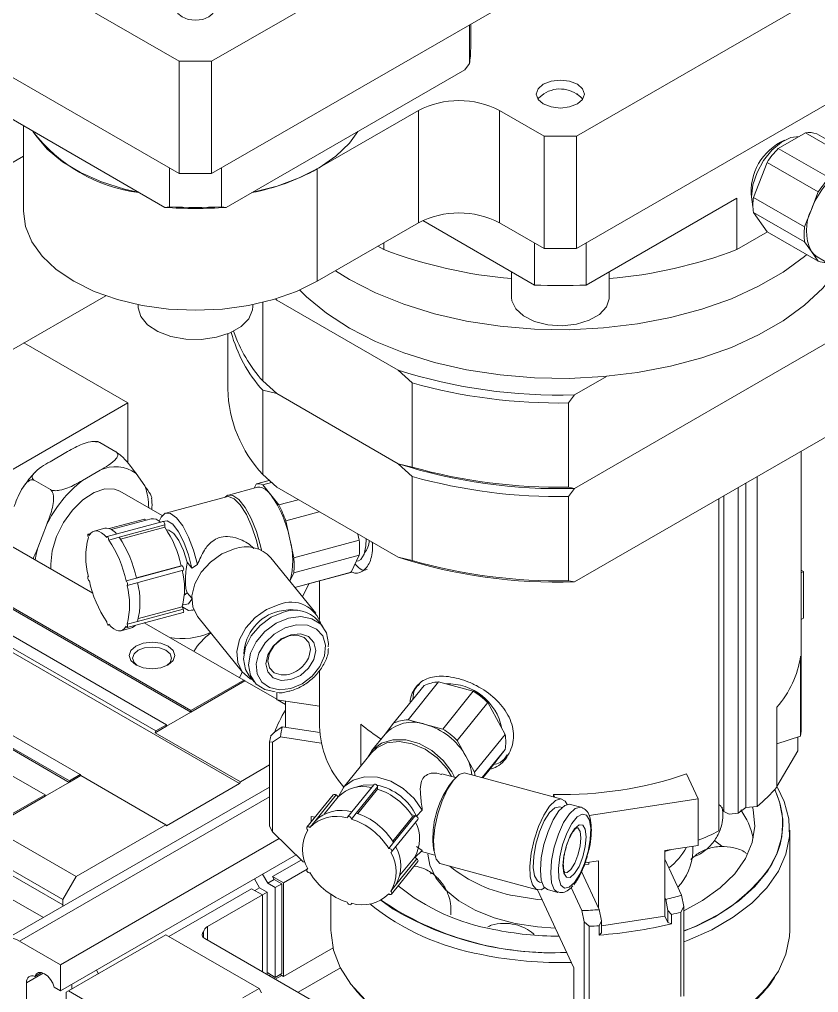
# Model space of a CAD drawing. Header units: millimetres. Extents: x 169 to 14583, y -399 to 10804.
# Drawn here: x 11865.7 to 11935.4, y 7492.5 to 7577.4 of the extents above; entities that cross this region are included whole.
import ezdxf

# ---------------------------------------------------------------- set-up
doc = ezdxf.new("R2010")
doc.units = ezdxf.units.MM
doc.header["$LTSCALE"] = 35

msp = doc.modelspace()

# ---------------------------------------------------------------- linework, layer by layer
at = {"color": 7, "linetype": 'Continuous', "lineweight": 18}
for p, q in [((11963.45, 7620.536), (11882.463, 7573.784)), ((11929.496, 7591.137), (11882.463, 7563.985)), ((11879.635, 7573.784), (11856.3, 7587.254)), ((11914.283, 7567.249), (11942.586, 7583.589)), ((11914.283, 7557.451), (11950.345, 7578.269)), ((11879.635, 7563.985), (11856.3, 7577.456)), ((11904.941, 7573.581), (11904.941, 7576.962)), ((11905.049, 7574.892), (11905.049, 7577.024)), ((11879.635, 7563.985), (11879.635, 7573.784)), ((11879.635, 7573.784), (11882.463, 7573.784)), ((11882.463, 7573.784), (11882.463, 7563.985)), ((11904.537, 7573.054), (11904.941, 7573.581)), ((11878.374, 7561.038), (11857.561, 7573.054)), ((11904.537, 7573.054), (11883.724, 7561.038)), ((11911.415, 7570.945), (11911.384, 7570.927)), ((11914.354, 7570.927), (11914.322, 7570.945)), ((11891.656, 7564.392), (11900.494, 7569.495)), ((11900.494, 7559.696), (11900.494, 7569.495)), ((11907.565, 7569.495), (11911.455, 7567.249)), ((11907.565, 7569.495), (11907.565, 7559.696)), ((11866.049, 7568.154), (11866.049, 7560.717)), ((11911.455, 7567.249), (11914.283, 7567.249)), ((11911.455, 7557.451), (11911.455, 7567.249)), ((11914.283, 7567.249), (11914.283, 7557.451)), ((11934.238, 7567.542), (11931.876, 7566.178)), ((11938.692, 7564.97), (11934.238, 7567.542)), ((11935.222, 7567.454), (11939.677, 7564.882)), ((11931.876, 7566.178), (11936.33, 7563.606)), ((11866.049, 7565.52), (11843.537, 7552.524)), ((11878.778, 7561.099), (11878.778, 7564.48)), ((11883.32, 7564.48), (11883.32, 7561.099)), ((11891.656, 7564.392), (11891.656, 7554.594)), ((11930.891, 7564.954), (11929.71, 7561.91)), ((11930.891, 7564.954), (11935.346, 7562.382)), ((11882.463, 7563.985), (11879.635, 7563.985)), ((11915.123, 7554.261), (11928.269, 7561.851)), ((11928.269, 7561.851), (11928.269, 7557.36)), ((11929.71, 7561.91), (11934.165, 7559.338)), ((11934.756, 7560.86), (11935.346, 7562.382)), ((11878.374, 7561.038), (11878.778, 7561.099)), ((11883.32, 7561.099), (11883.724, 7561.038)), ((11934.165, 7559.338), (11934.756, 7560.86)), ((11929.71, 7560.598), (11934.165, 7558.026)), ((11929.71, 7560.598), (11930.891, 7558.917)), ((11891.656, 7554.594), (11900.494, 7559.696)), ((11900.865, 7559.89), (11910.614, 7554.261)), ((11907.565, 7559.696), (11911.455, 7557.451)), ((11928.269, 7557.36), (11930.929, 7558.895)), ((11930.891, 7558.917), (11935.346, 7556.346)), ((11896.958, 7557.654), (11897.468, 7557.36)), ((11897.468, 7557.36), (11897.468, 7557.949)), ((11910.614, 7554.261), (11910.614, 7557.936)), ((11914.283, 7557.451), (11911.455, 7557.451)), ((11915.123, 7554.261), (11915.123, 7557.936)), ((11934.756, 7557.186), (11934.165, 7558.026)), ((11935.346, 7556.346), (11934.756, 7557.186)), ((11935.262, 7556.717), (11937.241, 7555.574)), ((11908.619, 7555.413), (11908.619, 7553.163)), ((11917.119, 7553.163), (11917.119, 7555.413)), ((11873.221, 7553.33), (11813.768, 7519.008)), ((11876.049, 7552.552), (11876.049, 7552.388)), ((11886.049, 7552.388), (11886.049, 7552.552)), ((11886.914, 7552.747), (11886.914, 7545.897)), ((11888.032, 7553.053), (11888.132, 7552.951)), ((11888.132, 7552.951), (11898.715, 7546.842)), ((11941.342, 7552.249), (11914.094, 7536.519)), ((11883.869, 7550.004), (11883.869, 7545.199)), ((11875.145, 7543.983), (11866.088, 7549.212)), ((11899.933, 7545.73), (11898.715, 7546.842)), ((11886.914, 7545.897), (11888.132, 7544.786)), ((11899.933, 7545.73), (11899.933, 7538.381)), ((11914.094, 7544.684), (11916.878, 7546.292)), ((11886.914, 7537.732), (11886.914, 7545.08)), ((11888.132, 7544.786), (11886.914, 7545.08)), ((11898.715, 7538.676), (11888.132, 7544.786)), ((11859.237, 7534.8), (11875.145, 7543.983)), ((11875.145, 7543.983), (11875.145, 7538.758)), ((11914.094, 7544.684), (11913.576, 7543.977)), ((11913.576, 7543.977), (11913.576, 7536.628)), ((11941.342, 7544.084), (11914.094, 7528.354)), ((11872.503, 7540.574), (11872.332, 7540.588)), ((11872.699, 7540.53), (11874.113, 7539.714)), ((11868.37, 7538.848), (11869.898, 7539.73)), ((11933.869, 7515.758), (11933.869, 7539.77)), ((11871.199, 7537.215), (11872.727, 7538.097)), ((11899.933, 7537.565), (11898.715, 7538.676)), ((11898.715, 7538.676), (11899.933, 7538.381)), ((11866.984, 7537.231), (11868.398, 7536.415)), ((11875.867, 7537.816), (11876.631, 7536.729)), ((11887.483, 7537.212), (11886.38, 7536.916)), ((11886.914, 7537.732), (11888.132, 7536.62)), ((11899.933, 7530.216), (11899.933, 7537.565)), ((11930.037, 7508.776), (11930.037, 7537.557)), ((11878.14, 7534.148), (11874.462, 7536.271)), ((11886.458, 7536.626), (11883.921, 7535.943)), ((11886.166, 7536.547), (11886.334, 7536.901)), ((11887.679, 7537.033), (11886.922, 7536.829)), ((11886.922, 7536.829), (11887.628, 7535.955)), ((11898.715, 7530.511), (11888.132, 7536.62)), ((11913.576, 7536.628), (11914.094, 7536.519)), ((11914.094, 7536.519), (11913.576, 7535.812)), ((11928.364, 7536.592), (11928.364, 7508.189)), ((11929.033, 7508.666), (11929.033, 7536.978)), ((11883.765, 7535.797), (11878.46, 7534.369)), ((11887.628, 7535.955), (11888.334, 7535.081)), ((11888.334, 7535.081), (11890.014, 7535.533)), ((11913.576, 7528.463), (11913.576, 7535.812)), ((11926.691, 7535.626), (11926.691, 7506.631)), ((11927.117, 7508.338), (11927.117, 7535.872)), ((11872.1, 7527.375), (11858.528, 7535.21)), ((11876.594, 7533.837), (11873.525, 7533.011)), ((11877.188, 7533.872), (11873.693, 7532.931)), ((11891.836, 7534.482), (11888.922, 7533.697)), ((11888.922, 7533.697), (11889.275, 7532.079)), ((11867.294, 7531.339), (11868.058, 7533.308)), ((11873.136, 7533.04), (11872.229, 7532.796)), ((11878.241, 7533.635), (11873.347, 7532.318)), ((11874.39, 7532.26), (11878.378, 7533.334)), ((11874.513, 7532.089), (11878.378, 7533.13)), ((11878.378, 7533.334), (11878.378, 7533.13)), ((11880.66, 7517.126), (11853.931, 7532.556)), ((11880.641, 7516.993), (11853.931, 7532.412)), ((11871.906, 7532.575), (11871.7, 7532.52)), ((11873.484, 7532.016), (11874.39, 7532.26)), ((11889.275, 7532.079), (11889.628, 7530.461)), ((11895.338, 7531.998), (11889.628, 7530.461)), ((11895.338, 7531.998), (11895.222, 7532.527)), ((11878.539, 7515.902), (11851.81, 7531.332)), ((11884.903, 7510.758), (11850.749, 7530.475)), ((11877.601, 7515.36), (11850.872, 7530.79)), ((11891.544, 7525.625), (11887.631, 7530.47)), ((11895.338, 7530.686), (11889.628, 7529.149)), ((11894.632, 7529.197), (11895.338, 7530.686)), ((11898.715, 7530.511), (11899.933, 7530.216)), ((11875.9, 7528.72), (11879.805, 7529.771)), ((11875.908, 7528.686), (11879.896, 7529.76)), ((11879.805, 7529.771), (11879.896, 7529.76)), ((11880.331, 7530.075), (11880.742, 7529.566)), ((11880.742, 7529.566), (11881.224, 7529.879)), ((11895.087, 7530.156), (11895.281, 7530.209)), ((11871.711, 7528.848), (11871.7, 7528.845)), ((11875.002, 7528.442), (11875.908, 7528.686)), ((11875.098, 7528.055), (11879.992, 7529.373)), ((11889.628, 7529.149), (11889.284, 7528.423)), ((11889.725, 7527.876), (11894.632, 7529.197)), ((11889.727, 7527.875), (11894.585, 7529.183)), ((11894.585, 7529.183), (11894.632, 7529.197)), ((11934.082, 7529.276), (11933.869, 7529.399)), ((11934.082, 7529.276), (11933.869, 7529.152)), ((11934.082, 7525.193), (11934.082, 7529.276)), ((11890.933, 7528.199), (11890.397, 7527.045)), ((11891.869, 7528.451), (11891.869, 7525.082)), ((11913.576, 7528.463), (11914.094, 7528.354)), ((11870.992, 7511.545), (11844.263, 7526.975)), ((11880.079, 7527.194), (11880.331, 7527.421)), ((11880.725, 7526.932), (11880.331, 7527.421)), ((11876.079, 7525.174), (11879.889, 7526.2)), ((11879.889, 7526.2), (11879.981, 7525.984)), ((11867.932, 7509.779), (11841.203, 7525.209)), ((11875.098, 7524.381), (11879.992, 7525.698)), ((11875.993, 7524.911), (11879.981, 7525.984)), ((11880.748, 7525.872), (11880.905, 7525.914)), ((11881.252, 7525.317), (11885.165, 7520.473)), ((11934.082, 7525.193), (11933.869, 7525.07)), ((11873.451, 7524.583), (11873.543, 7524.608)), ((11874.569, 7524.105), (11875.475, 7524.349)), ((11875.087, 7524.667), (11875.993, 7524.911)), ((11885.256, 7519.78), (11876.59, 7524.783)), ((11892.152, 7524.474), (11891.73, 7524.997)), ((11933.817, 7514.908), (11933.817, 7521.895)), ((11885.74, 7520.159), (11886.162, 7519.636)), ((11891.877, 7517.506), (11891.877, 7520.667)), ((11885.256, 7519.78), (11880.66, 7517.126)), ((11885.362, 7519.718), (11880.66, 7517.004)), ((11885.362, 7519.718), (11885.256, 7519.78)), ((11888.134, 7518.119), (11885.362, 7519.718)), ((11900.986, 7519.318), (11898.324, 7516.021)), ((11902.247, 7519.634), (11899.585, 7516.338)), ((11905.275, 7518.819), (11902.247, 7519.634)), ((11888.134, 7518.706), (11888.134, 7518.085)), ((11902.613, 7515.523), (11905.275, 7518.819)), ((11888.134, 7518.085), (11891.877, 7517.506)), ((11888.91, 7517.67), (11888.212, 7518.073)), ((11888.91, 7517.965), (11888.91, 7515.676)), ((11906.536, 7517.824), (11903.874, 7514.527)), ((11908.05, 7515.054), (11906.536, 7517.824)), ((11880.66, 7517.004), (11878.539, 7515.779)), ((11880.66, 7517.126), (11880.66, 7517.004)), ((11891.869, 7517.508), (11891.869, 7515.758)), ((11931.747, 7517.434), (11931.747, 7510.447)), ((11870.053, 7511.003), (11861.497, 7515.943)), ((11878.539, 7515.902), (11877.601, 7515.36)), ((11878.539, 7515.779), (11878.539, 7515.902)), ((11895.463, 7515.962), (11895.463, 7512.281)), ((11897.582, 7515.064), (11898.324, 7516.021)), ((11899.585, 7516.338), (11901.099, 7515.93)), ((11901.099, 7515.93), (11902.613, 7515.523)), ((11870.034, 7510.87), (11861.568, 7515.757)), ((11877.539, 7515.202), (11878.539, 7515.779)), ((11877.601, 7515.36), (11877.539, 7515.202)), ((11884.964, 7510.916), (11877.539, 7515.202)), ((11887.933, 7515.253), (11887.608, 7514.902)), ((11887.933, 7515.253), (11888.617, 7515.721)), ((11888.617, 7515.721), (11891.89, 7515.215)), ((11897.598, 7515.084), (11896.415, 7513.619)), ((11908.05, 7515.054), (11905.388, 7511.758)), ((11887.514, 7514.398), (11887.774, 7514.379)), ((11887.514, 7507.049), (11887.514, 7514.398)), ((11888.468, 7514.847), (11887.774, 7514.379)), ((11887.774, 7514.379), (11887.774, 7506.549)), ((11892.022, 7514.298), (11888.468, 7514.847)), ((11903.874, 7514.527), (11904.631, 7513.142)), ((11931.747, 7514.239), (11933.817, 7514.908)), ((11933.569, 7513.633), (11933.569, 7514.828)), ((11896.408, 7513.451), (11893.934, 7510.389)), ((11908.05, 7513.742), (11906.062, 7511.28)), ((11906.536, 7511.787), (11908.05, 7513.742)), ((11931.747, 7510.52), (11933.569, 7513.633)), ((11904.631, 7513.142), (11905.388, 7511.758)), ((11887.514, 7512.388), (11884.964, 7510.916)), ((11903.74, 7511.284), (11902.539, 7511.607)), ((11913, 7509.413), (11904.608, 7511.672)), ((11906.116, 7511.266), (11906.536, 7511.787)), ((11924.876, 7509.442), (11923.873, 7511.603)), ((11870.053, 7510.881), (11867.932, 7509.656)), ((11870.992, 7511.545), (11870.053, 7511.003)), ((11871.053, 7511.458), (11870.053, 7510.881)), ((11870.053, 7511.003), (11870.053, 7510.881)), ((11871.053, 7511.458), (11870.992, 7511.545)), ((11878.477, 7507.172), (11871.053, 7511.458)), ((11884.903, 7510.758), (11878.539, 7507.084)), ((11884.964, 7510.916), (11884.903, 7510.758)), ((11903.494, 7510.999), (11903.187, 7510.603)), ((11887.514, 7510.458), (11864.455, 7497.146)), ((11896.59, 7510.667), (11894.308, 7507.842)), ((11895.068, 7508.187), (11896.927, 7510.489)), ((11895.198, 7508.145), (11896.927, 7510.285)), ((11896.927, 7510.489), (11896.927, 7510.285)), ((11863.23, 7506.942), (11867.932, 7509.656)), ((11867.932, 7509.779), (11863.336, 7507.125)), ((11887.514, 7509.612), (11865.705, 7497.022)), ((11867.932, 7509.656), (11867.932, 7509.779)), ((11893.058, 7509.781), (11890.776, 7506.955)), ((11891.448, 7507.467), (11893.308, 7509.769)), ((11892.272, 7508.089), (11893.504, 7509.614)), ((11893.308, 7509.769), (11893.504, 7509.614)), ((11912.282, 7509.606), (11912.282, 7509.81)), ((11912.39, 7509.577), (11912.282, 7509.81)), ((11915.375, 7507.972), (11924.876, 7509.442)), ((11924.876, 7509.442), (11924.876, 7505.359)), ((11894.645, 7507.664), (11895.068, 7508.187)), ((11900.324, 7507.931), (11900.831, 7508.453)), ((11913.027, 7508.675), (11912.817, 7508.732)), ((11914.657, 7508.708), (11913.751, 7508.952)), ((11914.657, 7508.708), (11914.698, 7508.695)), ((11927.117, 7508.338), (11927.575, 7508.1)), ((11927.575, 7508.1), (11928.364, 7508.189)), ((11929.033, 7508.666), (11928.364, 7508.189)), ((11930.037, 7508.776), (11929.033, 7508.666)), ((11891.026, 7506.944), (11891.448, 7507.467)), ((11891.496, 7507.847), (11891.13, 7507.903)), ((11891.13, 7507.393), (11891.13, 7507.903)), ((11898.151, 7504.803), (11900.433, 7507.628)), ((11898.257, 7505.727), (11899.987, 7507.869)), ((11898.324, 7505.616), (11900.184, 7507.918)), ((11899.872, 7508.053), (11900.324, 7507.931)), ((11899.987, 7507.869), (11900.184, 7507.918)), ((11870.654, 7502.655), (11863.23, 7506.942)), ((11878.477, 7507.172), (11870.654, 7502.655)), ((11878.539, 7507.084), (11878.477, 7507.172)), ((11887.774, 7506.549), (11887.514, 7507.049)), ((11887.774, 7506.549), (11890.442, 7503.927)), ((11932.869, 7497.972), (11932.869, 7506.69)), ((11888.357, 7505.976), (11869.276, 7494.961)), ((11926.319, 7505.8), (11926.947, 7505.295)), ((11869.488, 7500.635), (11862.063, 7504.921)), ((11897.902, 7505.093), (11898.324, 7505.616)), ((11900.831, 7504.925), (11900.176, 7504.324)), ((11900.831, 7504.925), (11900.324, 7505.278)), ((11900.762, 7504.837), (11901.921, 7504.525)), ((11901.784, 7505.391), (11901.85, 7504.895)), ((11924.876, 7505.359), (11921.978, 7504.911)), ((11921.978, 7504.835), (11922.546, 7504.998)), ((11921.978, 7504.911), (11921.978, 7499.195)), ((11924.419, 7504.817), (11924.419, 7505.288)), ((11869.488, 7500.186), (11862.063, 7504.473)), ((11889.822, 7504.536), (11869.276, 7492.674)), ((11887.776, 7502.649), (11890.275, 7504.091)), ((11898.151, 7501.128), (11900.433, 7503.953)), ((11898.505, 7501.897), (11900.365, 7504.199)), ((11898.885, 7502.765), (11900.169, 7504.354)), ((11900.169, 7504.354), (11900.365, 7504.199)), ((11916.183, 7504.014), (11915.017, 7503.834)), ((11916.183, 7499.931), (11916.183, 7504.014)), ((11921.978, 7504.174), (11923.441, 7501.021)), ((11888.721, 7502.104), (11890.79, 7503.298)), ((11890.601, 7503.902), (11890.442, 7503.927)), ((11890.831, 7503.349), (11890.776, 7503.281)), ((11902.476, 7503.754), (11910.868, 7501.495)), ((11914.973, 7503.696), (11915.35, 7503.72)), ((11915.35, 7503.72), (11915.35, 7503.885)), ((11867.794, 7499.073), (11861.277, 7502.836)), ((11870.654, 7502.655), (11869.488, 7500.635)), ((11886.645, 7501.669), (11886.198, 7502.444)), ((11887.352, 7502.078), (11886.905, 7502.852)), ((11887.352, 7502.078), (11887.918, 7502.404)), ((11887.776, 7502.649), (11888.721, 7502.104)), ((11887.918, 7502.404), (11887.776, 7502.649)), ((11888.58, 7502.022), (11887.918, 7502.404)), ((11901.526, 7502.902), (11901.803, 7502.952)), ((11914.721, 7503.081), (11916.261, 7499.762)), ((11885.938, 7501.588), (11878.726, 7497.424)), ((11885.938, 7501.588), (11886.883, 7501.042)), ((11886.645, 7501.669), (11886.221, 7501.425)), ((11887.307, 7501.287), (11886.645, 7501.669)), ((11888.014, 7501.696), (11887.352, 7502.078)), ((11888.014, 7501.696), (11888.58, 7502.022)), ((11888.014, 7493.857), (11888.014, 7501.696)), ((11888.58, 7494.183), (11888.58, 7502.022)), ((11888.721, 7493.938), (11888.721, 7502.104)), ((11898.083, 7501.374), (11898.505, 7501.897)), ((11914.035, 7494.681), (11910.873, 7501.494)), ((11911.052, 7502.175), (11911.262, 7502.119)), ((11911.749, 7501.516), (11912.655, 7501.272)), ((11914.748, 7499.676), (11913.809, 7501.699)), ((11869.488, 7500.635), (11869.488, 7500.186)), ((11886.883, 7501.042), (11882.11, 7498.287)), ((11887.307, 7501.287), (11886.883, 7501.042)), ((11886.883, 7494.348), (11886.883, 7501.042)), ((11887.307, 7494.103), (11887.307, 7501.287)), ((11892.869, 7501.089), (11892.869, 7497.972)), ((11898.296, 7499.814), (11897.216, 7500.589)), ((11922.057, 7500.659), (11921.978, 7500.828)), ((11922.24, 7499.69), (11922.057, 7500.659)), ((11923.441, 7501.021), (11923.627, 7500.044)), ((11894.619, 7500.242), (11894.678, 7500.315)), ((11916.261, 7499.762), (11916.444, 7498.794)), ((11923.368, 7499.544), (11923.627, 7500.044)), ((11923.627, 7500.044), (11923.627, 7492.214)), ((11914.934, 7498.7), (11914.748, 7499.676)), ((11921.978, 7499.195), (11916.444, 7498.339)), ((11922.24, 7498.631), (11921.978, 7499.195)), ((11922.24, 7499.69), (11922.565, 7499.339)), ((11922.24, 7498.631), (11922.24, 7499.69)), ((11922.565, 7499.339), (11922.565, 7498.522)), ((11923.368, 7492.195), (11923.368, 7499.544)), ((11882.11, 7497.103), (11882.11, 7498.287)), ((11914.934, 7498.7), (11915.384, 7498.309)), ((11914.934, 7490.87), (11914.934, 7498.7)), ((11915.384, 7498.309), (11915.384, 7490.96)), ((11916.257, 7498.363), (11916.444, 7498.794)), ((11916.257, 7497.547), (11916.257, 7498.363)), ((11916.444, 7498.794), (11916.444, 7497.734)), ((11922.565, 7498.522), (11922.24, 7498.631)), ((11869.983, 7492.675), (11878.468, 7497.573)), ((11878.468, 7497.573), (11886.6, 7492.879)), ((11881.759, 7497.319), (11881.759, 7497.826)), ((11881.862, 7497.246), (11892.469, 7491.123)), ((11916.444, 7497.734), (11916.257, 7497.547)), ((11865.705, 7497.022), (11869.276, 7494.961)), ((11888.721, 7493.938), (11893.047, 7496.435)), ((11869.276, 7494.961), (11869.276, 7492.674)), ((11893.695, 7494.687), (11889.995, 7492.551)), ((11914.035, 7494.681), (11914.035, 7490.598)), ((11867.784, 7494.221), (11866.306, 7493.368)), ((11867.624, 7494.272), (11867.056, 7493.944)), ((11872.586, 7494.177), (11872.409, 7494.484)), ((11887.307, 7494.213), (11887.352, 7494.239)), ((11887.307, 7494.213), (11887.352, 7494.239)), ((11887.352, 7494.239), (11888.014, 7493.857)), ((11887.614, 7494.088), (11887.474, 7494.007)), ((11888.014, 7493.857), (11888.58, 7494.183)), ((11888.58, 7494.02), (11888.015, 7493.694)), ((11888.438, 7494.102), (11888.721, 7493.938)), ((11866.306, 7493.368), (11866.306, 7485.611)), ((11869.276, 7492.674), (11868.734, 7492.987)), ((11870.266, 7493.246), (11870.266, 7492.838)), ((11869.771, 7492.552), (11869.983, 7492.675)), ((11869.771, 7481.61), (11869.771, 7492.552)), ((11869.983, 7492.675), (11879.741, 7487.041)), ((11886.6, 7492.879), (11885.186, 7492.062)), ((11886.812, 7492.511), (11886.6, 7492.879))]:
    msp.add_line(p, q, dxfattribs=at)
at = {"color": 7, "linetype": 'Continuous', "lineweight": 18, "flags": 128}
for points in [[(11879.882, 7577.653), (11880.417, 7577.447), (11881.049, 7577.375), (11881.68, 7577.447), (11882.216, 7577.653), (11882.573, 7577.963), (11882.699, 7578.327), (11882.573, 7578.692), (11882.216, 7579.001), (11881.68, 7579.207), (11881.049, 7579.28), (11880.417, 7579.207), (11879.882, 7579.001), (11879.525, 7578.692), (11879.399, 7578.327), (11879.525, 7577.963), (11879.882, 7577.653)], [(11914.354, 7570.066), (11914.809, 7570.459), (11914.969, 7570.923), (11914.809, 7571.387), (11914.354, 7571.78), (11913.672, 7572.043), (11912.869, 7572.136), (11912.065, 7572.043), (11911.384, 7571.78), (11910.929, 7571.387), (11910.769, 7570.923), (11910.929, 7570.459), (11911.384, 7570.066), (11912.065, 7569.803), (11912.869, 7569.711), (11913.672, 7569.803), (11914.354, 7570.066)], [(11910.916, 7570.477), (11910.97, 7570.561), (11911.416, 7570.946)], [(11876.128, 7562.335), (11874.868, 7562.625), (11872.854, 7563.262), (11871.032, 7564.069), (11869.445, 7565.028), (11868.13, 7566.114), (11867.118, 7567.304), (11866.879, 7567.674)], [(11895.219, 7567.674), (11894.47, 7566.647), (11893.29, 7565.51), (11891.823, 7564.49), (11890.103, 7563.611), (11888.172, 7562.894), (11886.073, 7562.356), (11885.97, 7562.335)], [(11929.528, 7561.965), (11929.653, 7562.998), (11930.018, 7564.083), (11930.59, 7565.125), (11931.319, 7566.031), (11932.139, 7566.721), (11932.977, 7567.132), (11933.704, 7567.234)], [(11929.667, 7561.037), (11929.653, 7561.077), (11929.528, 7561.965)], [(11891.656, 7554.594), (11889.866, 7553.711), (11887.859, 7553.001), (11885.684, 7552.481), (11883.395, 7552.164), (11881.049, 7552.057), (11878.702, 7552.164), (11876.414, 7552.481), (11874.239, 7553.001), (11872.232, 7553.711), (11870.442, 7554.594), (11868.914, 7555.627), (11867.684, 7556.785), (11866.783, 7558.041), (11866.234, 7559.362), (11866.049, 7560.717)], [(11893.253, 7555.516), (11894.484, 7554.755), (11896.743, 7553.594), (11899.219, 7552.593), (11901.881, 7551.765), (11904.691, 7551.12), (11907.611, 7550.668), (11910.603, 7550.415), (11913.625, 7550.365), (11916.637, 7550.517), (11919.598, 7550.87), (11922.468, 7551.419), (11925.208, 7552.156), (11927.782, 7553.073), (11930.153, 7554.155), (11932.291, 7555.39), (11934.167, 7556.759), (11934.356, 7556.917)], [(11893.253, 7555.516), (11894.484, 7554.755), (11896.743, 7553.594), (11899.219, 7552.593), (11901.881, 7551.765), (11904.691, 7551.12), (11907.611, 7550.668), (11910.603, 7550.415), (11913.625, 7550.365), (11916.637, 7550.517), (11919.598, 7550.87), (11922.468, 7551.419), (11925.208, 7552.156), (11927.782, 7553.073), (11930.153, 7554.155), (11932.291, 7555.39), (11934.167, 7556.759), (11934.356, 7556.917)], [(11934.756, 7557.186), (11934.987, 7556.92), (11935.261, 7556.717), (11935.262, 7556.717)], [(11890.143, 7553.83), (11890.74, 7553.242), (11892.474, 7551.812), (11894.484, 7550.509), (11896.743, 7549.348), (11899.219, 7548.347), (11901.881, 7547.519), (11904.691, 7546.874), (11907.611, 7546.422), (11910.603, 7546.169), (11913.625, 7546.119), (11916.637, 7546.271), (11919.598, 7546.624), (11922.468, 7547.173), (11925.208, 7547.91), (11927.782, 7548.827), (11930.153, 7549.909), (11932.291, 7551.144), (11934.167, 7552.513), (11935.754, 7553.998), (11937.032, 7555.58), (11937.088, 7555.662)], [(11876.049, 7552.388), (11876.052, 7552.289), (11876.283, 7551.515), (11876.868, 7550.805), (11877.763, 7550.212), (11878.901, 7549.781), (11880.199, 7549.543), (11881.56, 7549.517), (11882.883, 7549.703), (11884.07, 7550.088), (11885.033, 7550.644), (11885.7, 7551.329), (11886.023, 7552.093), (11886.049, 7552.388)], [(11908.619, 7553.163), (11908.645, 7552.889), (11908.973, 7552.182), (11909.647, 7551.563), (11910.608, 7551.086), (11911.769, 7550.794), (11913.028, 7550.712), (11914.272, 7550.848), (11915.392, 7551.189), (11916.288, 7551.707), (11916.88, 7552.353), (11917.116, 7553.072), (11917.119, 7553.163)], [(11868.446, 7529.484), (11868.427, 7529.899), (11868.558, 7531.076), (11868.942, 7532.318), (11869.549, 7533.531), (11870.336, 7534.626), (11871.243, 7535.522), (11872.204, 7536.153), (11873.147, 7536.471), (11874.002, 7536.453), (11874.462, 7536.271)], [(11887.628, 7535.955), (11887.38, 7536.231), (11887.136, 7536.439), (11886.9, 7536.576), (11886.677, 7536.64), (11886.47, 7536.629), (11886.458, 7536.626)], [(11886.795, 7531.118), (11886.712, 7531.511), (11886.363, 7532.754), (11885.909, 7533.901), (11885.387, 7534.859), (11884.842, 7535.548), (11884.317, 7535.912), (11883.855, 7535.921), (11883.632, 7535.762)], [(11886.548, 7531.219), (11886.368, 7531.972), (11885.976, 7533.172), (11885.494, 7534.235), (11884.963, 7535.073), (11884.428, 7535.615), (11883.933, 7535.815), (11883.765, 7535.797)], [(11876.594, 7533.837), (11876.595, 7533.837), (11876.625, 7533.828), (11876.659, 7533.79), (11876.687, 7533.737)], [(11877.893, 7533.646), (11878.053, 7534.022), (11878.414, 7534.354), (11878.875, 7534.328), (11879.399, 7533.946), (11879.939, 7533.239), (11880.452, 7532.268), (11880.892, 7531.116), (11881.224, 7529.879)], [(11880.742, 7529.566), (11880.455, 7530.731), (11880.051, 7531.826), (11879.571, 7532.743), (11879.064, 7533.388), (11878.578, 7533.699), (11878.164, 7533.643), (11878.107, 7533.599)], [(11873.315, 7532.226), (11873.088, 7532.46), (11872.866, 7532.637), (11872.652, 7532.754), (11872.448, 7532.81), (11872.258, 7532.802), (11872.084, 7532.733), (11871.93, 7532.602), (11871.796, 7532.412)], [(11878.241, 7533.635), (11878.26, 7533.633), (11878.293, 7533.605), (11878.326, 7533.552), (11878.354, 7533.482), (11878.372, 7533.405), (11878.378, 7533.334)], [(11880.331, 7530.075), (11880.016, 7531.094), (11879.606, 7531.974), (11879.154, 7532.598), (11878.721, 7532.884), (11878.546, 7532.89)], [(11871.711, 7532.234), (11871.686, 7532.307), (11871.671, 7532.383), (11871.668, 7532.451), (11871.679, 7532.499), (11871.701, 7532.52), (11871.731, 7532.511), (11871.764, 7532.473), (11871.796, 7532.412)], [(11873.315, 7532.226), (11873.32, 7532.282), (11873.339, 7532.314), (11873.366, 7532.316), (11873.399, 7532.288), (11873.432, 7532.235), (11873.459, 7532.164), (11873.478, 7532.087), (11873.484, 7532.016)], [(11895.929, 7532.119), (11895.912, 7531.512), (11895.763, 7530.767), (11895.48, 7530.315), (11895.281, 7530.209)], [(11867.059, 7530.285), (11867.146, 7530.746), (11867.294, 7531.339)], [(11884.441, 7531.241), (11883.346, 7530.798), (11882.348, 7530.096), (11881.536, 7529.199), (11880.982, 7528.186), (11880.736, 7527.146), (11880.818, 7526.173), (11881.223, 7525.353), (11881.252, 7525.317)], [(11879.896, 7529.76), (11879.928, 7529.743), (11879.961, 7529.698), (11879.991, 7529.633), (11880.013, 7529.557), (11880.024, 7529.483), (11880.021, 7529.421), (11880.006, 7529.382), (11879.992, 7529.373)], [(11871.796, 7528.458), (11871.764, 7528.475), (11871.731, 7528.52), (11871.701, 7528.585), (11871.679, 7528.661), (11871.668, 7528.735), (11871.671, 7528.797), (11871.686, 7528.836), (11871.711, 7528.846)], [(11875.002, 7528.442), (11875.034, 7528.425), (11875.067, 7528.381), (11875.097, 7528.315), (11875.119, 7528.24), (11875.13, 7528.165), (11875.127, 7528.104), (11875.112, 7528.065), (11875.087, 7528.055)], [(11879.954, 7526.389), (11880.051, 7526.362), (11880.455, 7526.458), (11880.725, 7526.867)], [(11880.896, 7525.937), (11880.892, 7525.935), (11880.452, 7525.873), (11879.939, 7526.171), (11879.894, 7526.213)], [(11888.354, 7526.397), (11887.259, 7525.953), (11886.261, 7525.252), (11885.449, 7524.354), (11884.895, 7523.341), (11884.649, 7522.302), (11884.732, 7521.329), (11885.136, 7520.509), (11885.827, 7519.915), (11886.015, 7519.818)], [(11879.981, 7525.984), (11880.006, 7525.911), (11880.021, 7525.835), (11880.024, 7525.767), (11880.013, 7525.719), (11879.992, 7525.698)], [(11888.735, 7525.722), (11887.656, 7525.278), (11886.684, 7524.569), (11885.912, 7523.666), (11885.416, 7522.656), (11885.245, 7521.639), (11885.416, 7520.713), (11885.74, 7520.159)], [(11887.995, 7518.778), (11887.106, 7518.96), (11886.334, 7519.447), (11885.839, 7520.19), (11885.668, 7521.116), (11885.839, 7522.133), (11886.334, 7523.143), (11887.106, 7524.046), (11888.079, 7524.755), (11889.157, 7525.199), (11890.236, 7525.335), (11891.208, 7525.15), (11891.98, 7524.663), (11892.476, 7523.92), (11892.647, 7522.994), (11892.633, 7522.709)], [(11889.934, 7525.853), (11889.353, 7525.94), (11888.354, 7525.821)], [(11873.484, 7524.675), (11873.478, 7524.619), (11873.459, 7524.587), (11873.432, 7524.585), (11873.399, 7524.613), (11873.366, 7524.666), (11873.339, 7524.736), (11873.32, 7524.813), (11873.315, 7524.884)], [(11873.484, 7524.675), (11873.71, 7524.44), (11873.932, 7524.263), (11874.146, 7524.146), (11874.35, 7524.091), (11874.54, 7524.098), (11874.714, 7524.168), (11874.868, 7524.298), (11875.002, 7524.489)], [(11875.087, 7524.667), (11875.112, 7524.594), (11875.127, 7524.517), (11875.13, 7524.45), (11875.119, 7524.402), (11875.097, 7524.381), (11875.067, 7524.39), (11875.034, 7524.428), (11875.002, 7524.489)], [(11889.369, 7519.058), (11890.354, 7519.472), (11891.233, 7520.137), (11891.91, 7520.981), (11892.312, 7521.914), (11892.394, 7522.834), (11892.149, 7523.641), (11891.602, 7524.247), (11890.814, 7524.588), (11889.868, 7524.626), (11888.869, 7524.357), (11887.924, 7523.81), (11887.135, 7523.045), (11886.588, 7522.144), (11886.343, 7521.205), (11886.425, 7520.33), (11886.827, 7519.613), (11887.504, 7519.133), (11888.383, 7518.941), (11889.369, 7519.058)], [(11889.369, 7519.834), (11888.536, 7519.759), (11887.831, 7519.994), (11887.359, 7520.502), (11887.193, 7521.208), (11887.359, 7522.002), (11887.831, 7522.765), (11888.536, 7523.38), (11889.369, 7523.753), (11890.201, 7523.828), (11890.907, 7523.593), (11891.378, 7523.084), (11891.544, 7522.379), (11891.378, 7521.584), (11890.907, 7520.822), (11890.201, 7520.207), (11889.369, 7519.834)], [(11890.897, 7521.706), (11890.937, 7521.798), (11891.079, 7522.477), (11890.937, 7523.079), (11890.534, 7523.514), (11889.932, 7523.714), (11889.221, 7523.65), (11888.51, 7523.332), (11887.907, 7522.806), (11887.504, 7522.155), (11887.363, 7521.476), (11887.504, 7520.874), (11887.907, 7520.439), (11888.51, 7520.239), (11888.978, 7520.252)], [(11875.852, 7522.76), (11876.501, 7523.01), (11877.266, 7523.098), (11878.031, 7523.01), (11878.68, 7522.76), (11879.114, 7522.385), (11879.266, 7521.943), (11879.114, 7521.501), (11878.68, 7521.127), (11878.031, 7520.876), (11877.266, 7520.789), (11876.501, 7520.876), (11875.852, 7521.127), (11875.418, 7521.501), (11875.266, 7521.943), (11875.418, 7522.385), (11875.852, 7522.76)], [(11875.966, 7521.066), (11875.695, 7521.323), (11875.566, 7521.698), (11875.695, 7522.074), (11876.064, 7522.392), (11876.615, 7522.605), (11877.266, 7522.68), (11877.916, 7522.605), (11878.468, 7522.392), (11878.837, 7522.074), (11878.966, 7521.698), (11878.837, 7521.323), (11878.566, 7521.066)], [(11885.122, 7520.526), (11885.062, 7520.383), (11884.88, 7519.997)], [(11903.627, 7511.314), (11903.392, 7511.776), (11902.644, 7512.788), (11901.67, 7513.636), (11900.553, 7514.249), (11899.382, 7514.577), (11898.256, 7514.594), (11897.266, 7514.298), (11896.495, 7513.713), (11896.054, 7513.013)], [(11903.373, 7511.383), (11902.959, 7512.073), (11902.118, 7513.014), (11901.085, 7513.759), (11899.947, 7514.246), (11898.799, 7514.435), (11897.737, 7514.308), (11896.852, 7513.877), (11896.408, 7513.451)], [(11904.608, 7511.672), (11904.518, 7511.687), (11904.053, 7511.544), (11903.542, 7511.061)], [(11905.431, 7511.45), (11905.415, 7511.587), (11905.388, 7511.758)], [(11893.518, 7509.63), (11893.538, 7509.686), (11894.03, 7510.5), (11894.804, 7511.071), (11895.794, 7511.35), (11896.917, 7511.313), (11898.077, 7510.964), (11899.175, 7510.332), (11900.12, 7509.471), (11900.831, 7508.453)], [(11903.542, 7511.061), (11903.031, 7510.28), (11902.566, 7509.27), (11902.187, 7508.123), (11901.929, 7506.939), (11901.814, 7505.824), (11901.853, 7504.876), (11902.042, 7504.181), (11902.364, 7503.8), (11902.476, 7503.754)], [(11896.586, 7510.662), (11895.684, 7510.635), (11895.046, 7510.439)], [(11896.59, 7510.667), (11896.616, 7510.691), (11896.676, 7510.711), (11896.746, 7510.705), (11896.816, 7510.673), (11896.875, 7510.621), (11896.914, 7510.556), (11896.927, 7510.489)], [(11931.798, 7510.417), (11932.389, 7509.203), (11932.795, 7507.678), (11932.846, 7506.136), (11932.54, 7504.604), (11931.882, 7503.109), (11930.886, 7501.678), (11929.568, 7500.336), (11927.952, 7499.108), (11926.067, 7498.015), (11923.946, 7497.077), (11923.627, 7496.957)], [(11931.569, 7510.241), (11931.987, 7509.181), (11932.271, 7507.66), (11932.194, 7506.13), (11931.756, 7504.621), (11930.967, 7503.161), (11929.841, 7501.776), (11928.398, 7500.493), (11926.666, 7499.335), (11924.677, 7498.324), (11923.627, 7497.89)], [(11913.455, 7508.94), (11913.289, 7509.218), (11912.91, 7509.428), (11912.445, 7509.285), (11911.934, 7508.802)], [(11911.934, 7508.802), (11911.423, 7508.02), (11910.958, 7507.011), (11910.579, 7505.864), (11910.321, 7504.68), (11910.206, 7503.565), (11910.245, 7502.617), (11910.434, 7501.922), (11910.756, 7501.541), (11911.182, 7501.507), (11911.499, 7501.675)], [(11911.934, 7508.226), (11911.468, 7507.499), (11911.053, 7506.55), (11910.733, 7505.483), (11910.543, 7504.412), (11910.504, 7503.455), (11910.62, 7502.713), (11910.879, 7502.269), (11911.052, 7502.175)], [(11912.75, 7508.378), (11912.247, 7507.601), (11911.793, 7506.593), (11911.434, 7505.452), (11911.202, 7504.29), (11911.123, 7503.22), (11911.202, 7502.347), (11911.434, 7501.757), (11911.749, 7501.516)], [(11912.817, 7508.732), (11912.815, 7508.732), (11912.4, 7508.652), (11911.934, 7508.226)], [(11912.657, 7501.272), (11912.34, 7501.513), (11912.109, 7502.103), (11912.029, 7502.976), (11912.109, 7504.046), (11912.34, 7505.208), (11912.7, 7506.349), (11913.153, 7507.358), (11913.656, 7508.134), (11914.159, 7508.602), (11914.613, 7508.717), (11914.657, 7508.708)], [(11913.751, 7508.952), (11913.706, 7508.961), (11913.253, 7508.846), (11912.75, 7508.378)], [(11923.627, 7499.669), (11925.264, 7500.556), (11926.815, 7501.669), (11928.069, 7502.9), (11928.999, 7504.224), (11929.585, 7505.612), (11929.815, 7507.034), (11929.684, 7508.461), (11929.618, 7508.731)], [(11927.117, 7508.338), (11926.854, 7508.791), (11926.691, 7508.928)], [(11894.282, 7507.761), (11894.295, 7507.822), (11894.334, 7507.865), (11894.393, 7507.886), (11894.464, 7507.88), (11894.534, 7507.848), (11894.593, 7507.795), (11894.632, 7507.731), (11894.645, 7507.664)], [(11900.184, 7507.918), (11900.251, 7507.922), (11900.323, 7507.9), (11900.387, 7507.854), (11900.435, 7507.793), (11900.458, 7507.725), (11900.452, 7507.662), (11900.433, 7507.628)], [(11914.109, 7502.133), (11914.569, 7502.85), (11914.979, 7503.786), (11915.295, 7504.839), (11915.482, 7505.896), (11915.52, 7506.841), (11915.406, 7507.572), (11915.151, 7508.01), (11914.783, 7508.108), (11914.342, 7507.855), (11913.876, 7507.278), (11913.435, 7506.44), (11913.068, 7505.431), (11912.813, 7504.362), (11912.698, 7503.347), (11912.737, 7502.498), (11912.924, 7501.905), (11913.24, 7501.633), (11913.65, 7501.712), (11914.109, 7502.133)], [(11890.845, 7506.71), (11890.79, 7506.766), (11890.757, 7506.833), (11890.752, 7506.899), (11890.775, 7506.954), (11890.822, 7506.989), (11890.887, 7507), (11890.958, 7506.984), (11891.026, 7506.944)], [(11914.109, 7502.908), (11913.721, 7502.577), (11913.392, 7502.595), (11913.172, 7502.958), (11913.095, 7503.612), (11913.172, 7504.458), (11913.392, 7505.366), (11913.721, 7506.198), (11914.109, 7506.828), (11914.497, 7507.159), (11914.827, 7507.142), (11915.046, 7506.778), (11915.124, 7506.124), (11915.046, 7505.278), (11914.827, 7504.37), (11914.497, 7503.538), (11914.109, 7502.908)], [(11913.792, 7503.28), (11914.124, 7503.818), (11914.405, 7504.528), (11914.593, 7505.304), (11914.658, 7506.026), (11914.593, 7506.585), (11914.405, 7506.896), (11914.332, 7506.931)], [(11897.902, 7505.093), (11897.969, 7505.097), (11898.041, 7505.074), (11898.105, 7505.029), (11898.153, 7504.968), (11898.176, 7504.9), (11898.17, 7504.837), (11898.138, 7504.788), (11898.083, 7504.762)], [(11900.365, 7504.199), (11900.42, 7504.142), (11900.452, 7504.076), (11900.458, 7504.01), (11900.435, 7503.955), (11900.433, 7503.953)], [(11901.325, 7504.597), (11901.495, 7503.657), (11902.016, 7502.534), (11902.868, 7501.481), (11904.023, 7500.529), (11905.447, 7499.708), (11907.096, 7499.041), (11908.921, 7498.55)], [(11891.026, 7502.99), (11890.958, 7502.987), (11890.887, 7503.009), (11890.822, 7503.055), (11890.775, 7503.116), (11890.752, 7503.183), (11890.757, 7503.246), (11890.79, 7503.295), (11890.845, 7503.322)], [(11913.26, 7502.974), (11913.461, 7502.997), (11913.792, 7503.28)], [(11898.083, 7501.374), (11898.138, 7501.317), (11898.17, 7501.251), (11898.176, 7501.185), (11898.153, 7501.13), (11898.105, 7501.094), (11898.041, 7501.083), (11897.969, 7501.099), (11897.902, 7501.14)], [(11911.275, 7500.626), (11910.866, 7500.663), (11908.921, 7500.964)], [(11894.645, 7500.322), (11894.632, 7500.262), (11894.593, 7500.218), (11894.534, 7500.198), (11894.464, 7500.204), (11894.393, 7500.236), (11894.334, 7500.288), (11894.295, 7500.353), (11894.282, 7500.42)], [(11908.921, 7498.55), (11910.866, 7498.25), (11912.423, 7498.154)], [(11864.043, 7496.637), (11864.154, 7496.856), (11864.302, 7497.032), (11864.482, 7497.161), (11864.69, 7497.238), (11864.922, 7497.263), (11865.173, 7497.235), (11865.436, 7497.154), (11865.705, 7497.022)], [(11881.862, 7497.246), (11881.774, 7497.306), (11881.705, 7497.374), (11881.657, 7497.448), (11881.632, 7497.526), (11881.63, 7497.604), (11881.651, 7497.682), (11881.694, 7497.757), (11881.759, 7497.826)], [(11892.869, 7497.972), (11892.872, 7497.754), (11893.101, 7496.217), (11893.682, 7494.712), (11894.606, 7493.265), (11895.856, 7491.902), (11897.409, 7490.647), (11899.238, 7489.523), (11901.311, 7488.549), (11903.589, 7487.744), (11906.033, 7487.121)], [(11906.033, 7487.121), (11908.6, 7486.692), (11911.242, 7486.464), (11913.913, 7486.442), (11916.566, 7486.625), (11919.153, 7487.011), (11921.628, 7487.592), (11923.946, 7488.359), (11926.067, 7489.297), (11927.952, 7490.39), (11929.568, 7491.618), (11930.886, 7492.959), (11931.882, 7494.39), (11932.54, 7495.885), (11932.846, 7497.418), (11932.869, 7497.972)], [(11866.306, 7493.368), (11866.32, 7493.54), (11866.361, 7493.691), (11866.428, 7493.815), (11866.519, 7493.91), (11866.631, 7493.971), (11866.761, 7493.998), (11866.904, 7493.989), (11867.056, 7493.944)], [(11867.056, 7493.944), (11867.181, 7494.156), (11867.375, 7494.269), (11867.62, 7494.273), (11867.891, 7494.168), (11868.164, 7493.963), (11868.41, 7493.678), (11868.607, 7493.342), (11868.734, 7492.987)]]:
    msp.add_lwpolyline(points, dxfattribs=at)
at = {"color": 7, "linetype": 'Continuous', "lineweight": 18}
for centre, radius, start, end in [((11896.986, 7574.894), 8.063, 350.62665, 359.98344), ((11912.848, 7568.75), 2.622, 41.20267, 123.12315), ((11904.03, 7562.671), 7.685, 62.60967, 117.39033), ((11877.867, 7576.027), 13.802, 217.24243, 262.76295), ((11934.418, 7562.4), 4.916, 113.95842, 186.04695), ((11934.562, 7565.618), 1.951, 70.22405, 99.55691), ((11937.37, 7560.754), 7.721, 135.36749, 147.04337), ((11882.459, 7580.925), 18.919, 280.69433, 299.08466), ((11941.236, 7558.472), 6.906, 122.63797, 159.77289), ((11941.824, 7558.182), 7.721, 135.36749, 147.04337), ((11934.173, 7561.254), 4.51, 171.63591, 188.36409), ((11881.049, 7601.799), 40.848, 266.24553, 273.75447), ((11881.049, 7602.538), 41.501, 266.86368, 273.13632), ((11938.43, 7559.023), 4.108, 153.43643, 206.56357), ((11904.03, 7552.872), 7.685, 62.60967, 117.39033), ((11938.627, 7558.682), 4.51, 171.63591, 188.36409), ((11912.093, 7595.944), 41.263, 249.24102, 265.16962), ((11913.644, 7595.944), 41.263, 274.83038, 290.75898), ((11935.985, 7558.077), 1.846, 249.74811, 272.43127), ((11912.869, 7616.534), 62.313, 267.92664, 272.07336), ((11896.097, 7553.334), 12.347, 195.02066, 221.94597), ((11896.498, 7554.404), 12.815, 198.98302, 221.59193), ((11912.694, 7590.602), 45.939, 252.2843, 271.7462), ((11912.723, 7591.31), 47.34, 254.32531, 271.03224), ((11895.277, 7545.497), 11.412, 181.4924, 222.87399), ((11874.071, 7535.432), 2.985, 53.00913, 116.77184), ((11912.694, 7582.436), 45.939, 252.2843, 271.7462), ((11912.723, 7583.961), 47.34, 254.32531, 271.03224), ((11878.102, 7528.45), 11.158, 128.22467, 154.18619), ((11912.723, 7583.144), 47.34, 254.32531, 271.03224), ((11871.846, 7534.893), 5.125, 359.20957, 20.99444), ((11886.548, 7536.208), 0.725, 58.906, 107.12625), ((11879.535, 7530.229), 9.914, 10.75698, 35.28428), ((11878.237, 7529.974), 11.315, 19.21027, 26.83099), ((11877.31, 7533.005), 0.876, 41.75761, 97.97365), ((11873.226, 7531.926), 1.117, 33.14558, 94.62065), ((11870.523, 7527.81), 9.486, 11.93145, 34.10981), ((11878.118, 7530.54), 6.627, 165.18925, 194.81075), ((11865.179, 7526.378), 10.037, 11.86674, 34.17452), ((11866.086, 7526.622), 10.037, 11.86674, 34.17452), ((11883, 7530.242), 6.539, 343.68141, 16.31859), ((11887.858, 7531.342), 7.509, 354.98765, 5.01235), ((11894.448, 7532.011), 1.758, 320.44335, 358.33462), ((11885.46, 7528.474), 2.949, 42.59662, 110.20675), ((11882.148, 7529.805), 7.509, 354.98765, 5.01235), ((11912.694, 7574.271), 45.939, 252.2843, 271.7462), ((11912.723, 7575.795), 47.34, 254.32531, 271.03224), ((11873.831, 7527.792), 6.263, 345.27691, 14.72309), ((11881.619, 7530.522), 10.037, 191.86674, 214.17452), ((11868.68, 7526.361), 6.627, 345.18925, 14.81075), ((11869.586, 7526.605), 6.627, 345.18925, 14.81075), ((11889.383, 7523.856), 2.741, 16.98068, 112.0455), ((11889.267, 7521.937), 3.99, 103.22646, 177.74882), ((11889.696, 7523.143), 2.752, 42.35864, 110.44473), ((11875.283, 7524.977), 0.657, 287.03549, 321.05466), ((11879.885, 7529.741), 6.319, 259.90263, 293.16593), ((11885.862, 7519.165), 5.871, 126.19928, 147.76145), ((11925.345, 7523.116), 8.559, 318.40532, 351.79775), ((11888.537, 7522.826), 2.612, 279.7038, 334.59782), ((11902.44, 7516.196), 3.443, 93.20439, 114.97289), ((11903.056, 7514.676), 4.793, 10.87526, 92.152), ((11901.934, 7513.289), 6.461, 44.57082, 58.85694), ((11903.098, 7514.731), 4.688, 41.40112, 60.13099), ((11897.22, 7511.787), 9.896, 147.11733, 159.81082), ((11906.042, 7528.402), 16.33, 229.62145, 237.43773), ((11899.996, 7512.844), 3.278, 70.34368, 137.83359), ((11899.777, 7512.9), 3.443, 93.20439, 114.97289), ((11899.508, 7510.284), 5.867, 29.1635, 74.26426), ((11896.309, 7513.962), 7.891, 167.12279, 173.55993), ((11900.185, 7516.002), 8.32, 181.68171, 221.83459), ((11899.271, 7509.993), 6.461, 44.57082, 58.85694), ((11904.575, 7514.398), 3.536, 349.30797, 10.69203), ((11926.842, 7515.758), 7.027, 353.04879, 359.99431), ((11895.693, 7513.136), 8.275, 167.68152, 171.2324), ((11900.883, 7511.028), 4.303, 6.62058, 29.43256), ((11913.047, 7543.227), 33.426, 268.68842, 288.89766), ((11895.659, 7507.461), 3.046, 76.12682, 135.02426), ((11895.913, 7505.831), 4.886, 25.45876, 78.638), ((11895.221, 7504.978), 5.574, 31.24504, 72.18272), ((11909.67, 7506.063), 7.914, 144.99728, 184.8697), ((11921.784, 7518.931), 13.085, 309.09881, 319.58224), ((11925.377, 7507.217), 6.878, 326.32101, 25.98982), ((11893.177, 7509.645), 0.18, 43.45113, 131.30938), ((11893.759, 7505.156), 3.269, 73.1845, 134.99278), ((11893.273, 7502.566), 5.9, 31.12974, 72.29802), ((11923.204, 7504.586), 6.643, 12.49978, 35.68035), ((11893.337, 7504.632), 3.269, 73.1845, 134.99278), ((11892.851, 7502.043), 5.9, 31.12974, 72.29802), ((11897.475, 7505.935), 3.123, 329.59078, 27.72716), ((11893.733, 7505.016), 3.348, 149.6049, 210.3951), ((11916.118, 7527.638), 23.518, 291.8644, 296.71727), ((11895.617, 7503.591), 3.348, 329.6049, 30.3951), ((11918.429, 7508.313), 6.269, 308.52094, 330.26274), ((11919.767, 7504.972), 4.654, 315.91694, 358.08665), ((11895.195, 7503.068), 3.348, 329.6049, 30.3951), ((11911.087, 7513.265), 12.49, 231.07158, 260.01359), ((11918.655, 7512.507), 15.42, 288.81087, 323.81215), ((11896.077, 7506.041), 5.9, 211.12974, 252.29802), ((11910.275, 7516.128), 18.374, 231.05206, 259.97367), ((11895.591, 7503.451), 3.269, 253.1845, 314.99278), ((11912.135, 7522.462), 26.457, 235.72273, 272.75428), ((11914.335, 7532.987), 33.238, 283.4334, 285.90096), ((11867.95, 7500.189), 1.538, 354.74443, 359.92044), ((11909.769, 7517.122), 21.608, 231.29831, 260.04391), ((11912.194, 7523.155), 27.165, 239.22951, 272.57522), ((11913.271, 7539.101), 39.453, 272.14568, 274.34674), ((11914.316, 7533.306), 34.954, 283.64911, 285.00796), ((11882.372, 7497.724), 0.621, 114.96993, 170.52455), ((11912.834, 7525.881), 28.436, 258.3173, 269.83425), ((11913.276, 7539.353), 41.097, 272.93934, 274.15914), ((11913.518, 7536.131), 38.682, 274.06059, 283.52549), ((11912.842, 7528.773), 33.63, 258.31987, 271.65606)]:
    msp.add_arc(centre, radius, start, end, dxfattribs=at)
for points, knots in [([(11869.898, 7539.73), (11870.116, 7539.855), (11870.522, 7540.087), (11871.169, 7540.394), (11871.766, 7540.59), (11872.25, 7540.638), (11872.525, 7540.603), (11872.644, 7540.561), (11872.695, 7540.533), (11872.699, 7540.53)], [0, 0, 0, 0, 0.273747, 0.509749, 0.747375, 0.878411, 0.936573, 0.99516, 1, 1, 1, 1]), ([(11872.699, 7540.53), (11872.66, 7540.551), (11872.583, 7540.591), (11872.519, 7540.613), (11872.504, 7540.608), (11872.503, 7540.608)], [0, 0, 0, 0, 0.4887037, 0.9756232, 1, 1, 1, 1]), ([(11874.113, 7539.714), (11874.145, 7539.692), (11874.215, 7539.644), (11874.278, 7539.532), (11874.284, 7539.354), (11874.081, 7538.989), (11873.514, 7538.558), (11872.978, 7538.245), (11872.727, 7538.097)], [0, 0, 0, 0, 0.044572, 0.095582, 0.177878, 0.317214, 0.679024, 1, 1, 1, 1]), ([(11875.867, 7537.816), (11875.829, 7537.87), (11875.687, 7538.072), (11875.416, 7538.444), (11875.078, 7538.859), (11874.742, 7539.208), (11874.525, 7539.411), (11874.321, 7539.577), (11874.191, 7539.668), (11874.127, 7539.706), (11874.113, 7539.714)], [0, 0, 0, 0, 0.095537, 0.356678, 0.644539, 0.750658, 0.857388, 0.919991, 0.98313, 1, 1, 1, 1]), ([(11866.984, 7537.231), (11866.951, 7537.253), (11866.882, 7537.301), (11866.819, 7537.413), (11866.813, 7537.591), (11867.016, 7537.956), (11867.583, 7538.387), (11868.118, 7538.7), (11868.37, 7538.848)], [0, 0, 0, 0, 0.044572, 0.095582, 0.177878, 0.317214, 0.679024, 1, 1, 1, 1]), ([(11867.091, 7537.946), (11867.002, 7537.858), (11866.623, 7537.486), (11866.305, 7537.022), (11866.062, 7536.668)], [0, 0, 0, 0, 0.236526, 1, 1, 1, 1]), ([(11865.23, 7534.941), (11865.268, 7535.038), (11865.41, 7535.402), (11865.681, 7536.05), (11866.019, 7536.674), (11866.355, 7537.061), (11866.572, 7537.223), (11866.776, 7537.286), (11866.905, 7537.272), (11866.97, 7537.238), (11866.984, 7537.231)], [0, 0, 0, 0, 0.095537, 0.356678, 0.644539, 0.750658, 0.857388, 0.919991, 0.98313, 1, 1, 1, 1]), ([(11871.199, 7537.215), (11870.981, 7537.09), (11870.575, 7536.858), (11869.928, 7536.551), (11869.331, 7536.355), (11868.847, 7536.307), (11868.572, 7536.342), (11868.452, 7536.384), (11868.402, 7536.412), (11868.398, 7536.415)], [0, 0, 0, 0, 0.273747, 0.509749, 0.747375, 0.878411, 0.936573, 0.99516, 1, 1, 1, 1]), ([(11868.398, 7536.415), (11868.438, 7536.384), (11868.517, 7536.324), (11868.614, 7536.146), (11868.69, 7535.831), (11868.669, 7535.072), (11868.401, 7534.206), (11868.146, 7533.539), (11868.058, 7533.308)], [0, 0, 0, 0, 0.052924, 0.105655, 0.193637, 0.346837, 0.774319, 1, 1, 1, 1]), ([(11877.238, 7535.68), (11877.239, 7535.695), (11877.248, 7535.833), (11876.966, 7536.244), (11876.717, 7536.605), (11876.631, 7536.729)], [0, 0, 0, 0, 0.076947, 0.681067, 1, 1, 1, 1]), ([(11877.234, 7534.703), (11877.242, 7534.757), (11877.291, 7535.102), (11877.252, 7535.415), (11877.219, 7535.679)], [0, 0, 0, 0, 0.157686, 1, 1, 1, 1]), ([(11881.224, 7529.879), (11881.407, 7530.313), (11881.729, 7531.077), (11882.391, 7531.86), (11883.101, 7532.267), (11883.919, 7532.373), (11884.937, 7532.124), (11885.745, 7531.702), (11886.1, 7531.31), (11886.154, 7531.251)], [0, 0, 0, 0, 0.211231, 0.372685, 0.487151, 0.602069, 0.749828, 0.961839, 1, 1, 1, 1]), ([(11867.294, 7531.339), (11867.256, 7531.241), (11867.131, 7530.917), (11866.991, 7530.601), (11866.893, 7530.381)], [0, 0, 0, 0, 0.300842, 1, 1, 1, 1]), ([(11896.473, 7531.805), (11896.483, 7531.697), (11896.519, 7531.304), (11896.45, 7530.713), (11896.214, 7529.857), (11895.641, 7529.187), (11894.99, 7529.048), (11894.649, 7529.239), (11894.61, 7529.261)], [0, 0, 0, 0, 0.057122, 0.208629, 0.359365, 0.660525, 0.961321, 1, 1, 1, 1]), ([(11880.331, 7527.421), (11880.289, 7527.52), (11880.207, 7527.719), (11880.161, 7528.323), (11880.197, 7529.064), (11880.269, 7529.664), (11880.319, 7529.997), (11880.331, 7530.075)], [0, 0, 0, 0, 0.2455154, 0.4924371, 0.714657, 0.9332137, 1, 1, 1, 1]), ([(11896.023, 7529.448), (11895.873, 7529.399), (11895.566, 7529.298), (11895.173, 7529.708), (11894.973, 7529.916)], [0, 0, 0, 0, 0.490337, 1, 1, 1, 1]), ([(11889.287, 7518.837), (11889.469, 7518.894), (11889.989, 7519.056), (11890.809, 7519.521), (11891.649, 7520.266), (11892.27, 7521.164), (11892.618, 7521.959), (11892.634, 7522.419), (11892.639, 7522.555)], [0, 0, 0, 0, 0.1082691, 0.3086697, 0.5098992, 0.7119665, 0.9150809, 1, 1, 1, 1]), ([(11899.76, 7517.8), (11899.769, 7517.914), (11899.796, 7518.287), (11900.088, 7519.032), (11900.826, 7519.846), (11902.004, 7520.156), (11903.104, 7520.124), (11903.697, 7519.99), (11903.994, 7519.923)], [0, 0, 0, 0, 0.059129, 0.194174, 0.462145, 0.729992, 0.865026, 1, 1, 1, 1]), ([(11900.008, 7518.106), (11900.038, 7518.449), (11900.087, 7518.991), (11900.458, 7519.324), (11900.594, 7519.446)], [0, 0, 0, 0, 0.634376, 1, 1, 1, 1]), ([(11903.994, 7519.923), (11904.293, 7519.83), (11904.893, 7519.644), (11906.07, 7519.061), (11907.408, 7518.074), (11908.331, 7516.82), (11908.714, 7515.749), (11908.814, 7514.934), (11908.717, 7514.138), (11908.324, 7513.172), (11907.672, 7512.322), (11906.922, 7512.079), (11906.709, 7512.01)], [0, 0, 0, 0, 0.078303, 0.156838, 0.312818, 0.468695, 0.547148, 0.625276, 0.703856, 0.782036, 0.938234, 1, 1, 1, 1]), ([(11888.115, 7518.707), (11888.12, 7518.706), (11888.423, 7518.646), (11888.835, 7518.725), (11889.222, 7518.821), (11889.287, 7518.837)], [0, 0, 0, 0, 0.0150377, 0.8327738, 1, 1, 1, 1]), ([(11908.238, 7513.28), (11908.063, 7513.022), (11907.775, 7512.596), (11907.235, 7512.466), (11907.023, 7512.415)], [0, 0, 0, 0, 0.60718, 1, 1, 1, 1]), ([(11900.831, 7508.453), (11900.769, 7508.912), (11900.659, 7509.721), (11900.643, 7510.639), (11900.854, 7511.242), (11901.298, 7511.604), (11901.919, 7511.747), (11902.337, 7511.612), (11902.524, 7511.551)], [0, 0, 0, 0, 0.242864, 0.428496, 0.560104, 0.692231, 0.862118, 1, 1, 1, 1]), ([(11915.248, 7504.585), (11915.303, 7504.787), (11915.455, 7505.337), (11915.57, 7506.234), (11915.584, 7507.179), (11915.442, 7507.901), (11915.182, 7508.434), (11914.868, 7508.599), (11914.73, 7508.672)], [0, 0, 0, 0, 0.111682, 0.305367, 0.501149, 0.703107, 0.86917, 1, 1, 1, 1]), ([(11924.509, 7504.405), (11924.578, 7504.424), (11925.01, 7504.542), (11925.693, 7505.051), (11926.46, 7505.902), (11926.884, 7506.859), (11927.068, 7507.817), (11927.014, 7508.395), (11926.985, 7508.71)], [0, 0, 0, 0, 0.039871, 0.249249, 0.460361, 0.677044, 0.824305, 1, 1, 1, 1]), ([(11913.32, 7504.992), (11913.349, 7505.114), (11913.439, 7505.502), (11913.691, 7506.106), (11913.988, 7506.629), (11914.27, 7506.912), (11914.316, 7506.924), (11914.339, 7506.93)], [0, 0, 0, 0, 0.114901, 0.363996, 0.608705, 0.802007, 1, 1, 1, 1]), ([(11913.268, 7502.977), (11913.256, 7502.987), (11913.231, 7503.007), (11913.129, 7503.35), (11913.121, 7503.884), (11913.179, 7504.468), (11913.283, 7504.853), (11913.32, 7504.992)], [0, 0, 0, 0, 0.188041, 0.400726, 0.617917, 0.862404, 1, 1, 1, 1]), ([(11929.092, 7504.673), (11929.066, 7504.695), (11928.751, 7504.948), (11927.98, 7505.194), (11926.851, 7505.337), (11925.74, 7505.121), (11924.852, 7504.694), (11924.416, 7504.304), (11924.241, 7504.148)], [0, 0, 0, 0, 0.019436, 0.230638, 0.445919, 0.667139, 0.866415, 1, 1, 1, 1]), ([(11914.045, 7501.941), (11914.131, 7502.055), (11914.386, 7502.393), (11914.764, 7503.123), (11915.089, 7503.935), (11915.212, 7504.437), (11915.248, 7504.585)], [0, 0, 0, 0, 0.1770444, 0.5221544, 0.8591279, 1, 1, 1, 1]), ([(11903.31, 7499.304), (11903.32, 7499.64), (11903.338, 7500.214), (11903.106, 7501.117), (11902.676, 7501.985), (11901.93, 7502.795), (11901.069, 7503.36), (11900.441, 7503.502), (11900.176, 7503.561)], [0, 0, 0, 0, 0.172855, 0.295568, 0.478611, 0.668402, 0.860455, 1, 1, 1, 1]), ([(11912.664, 7501.305), (11912.771, 7501.275), (11913.047, 7501.199), (11913.488, 7501.399), (11913.789, 7501.641), (11913.949, 7501.828), (11913.97, 7501.853)], [0, 0, 0, 0, 0.217978, 0.562319, 0.942344, 1, 1, 1, 1]), ([(11910.575, 7497.614), (11910.558, 7497.63), (11910.333, 7497.843), (11909.793, 7498.17), (11908.908, 7498.51), (11907.895, 7498.602), (11907.068, 7498.518), (11906.648, 7498.309), (11906.548, 7498.26)], [0, 0, 0, 0, 0.016137, 0.216068, 0.434993, 0.673239, 0.922734, 1, 1, 1, 1]), ([(11926.712, 7489.535), (11927.135, 7489.785), (11928.057, 7490.329), (11929.297, 7491.286), (11930.436, 7492.382), (11931.241, 7493.328), (11931.583, 7493.93), (11931.684, 7494.108)], [0, 0, 0, 0, 0.197438, 0.42989, 0.664382, 0.900925, 1, 1, 1, 1]), ([(11894.701, 7493.153), (11895.003, 7492.784), (11895.656, 7491.983), (11896.938, 7490.877), (11898.458, 7489.821), (11900.154, 7488.895), (11901.983, 7488.103), (11903.899, 7487.456), (11905.855, 7486.953), (11907.652, 7486.618), (11909.289, 7486.405), (11910.966, 7486.258), (11912.168, 7486.237), (11912.869, 7486.225)], [0, 0, 0, 0, 0.087709, 0.190062, 0.291969, 0.39302, 0.49284, 0.590682, 0.684583, 0.775189, 0.840397, 0.907037, 1, 1, 1, 1])]:
    msp.add_open_spline(points, degree=3, knots=knots, dxfattribs=at)

doc.saveas('drawing.dxf')
